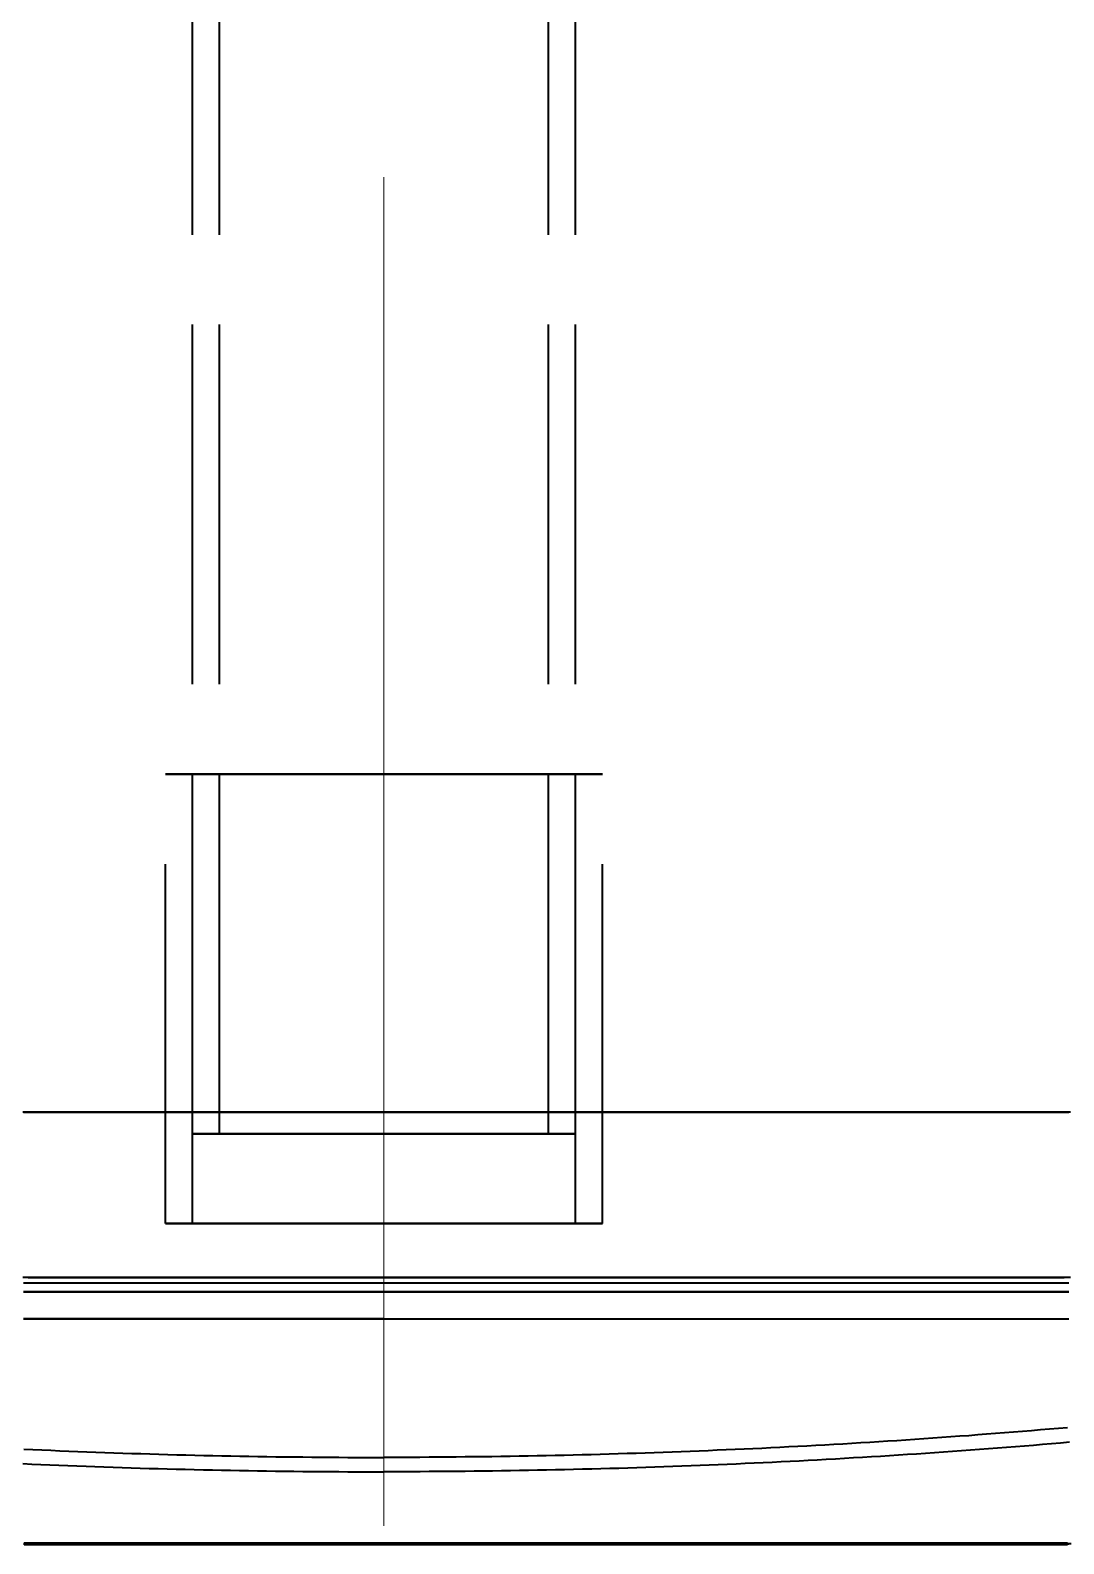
# Model space of a CAD drawing. Header units: millimetres. Extents: x 0 to 2208, y 0 to 420.
# Drawn here: x 184.89 to 196.38, y 123.34 to 140.17 of the extents above; entities that cross this region are included whole.
import ezdxf

# ---------------------------------------------------------------- set-up
doc = ezdxf.new("R2010")
doc.units = ezdxf.units.MM
doc.linetypes.add('IRAM-E-TRAZOS', pattern=[5, 4, -1])
doc.linetypes.add('IRAM-F-TRAZO-PUNTO', pattern=[20, 15, -2, 1, -2])
for name, color, linetype, lineweight in [('01-VISIBLE', 7, 'CONTINUOUS', 70), ('02-OCULTA', 4, 'IRAM-E-TRAZOS', 35), ('03-EJE', 1, 'IRAM-F-TRAZO-PUNTO', 18)]:
    doc.layers.add(name, color=color, linetype=linetype, lineweight=lineweight)

msp = doc.modelspace()

# ---------------------------------------------------------------- linework, layer by layer
at = {"layer": '01-VISIBLE'}
msp.add_lwpolyline([(184.827, 123.335), (184.927, 123.335), (185.027, 123.335), (185.127, 123.335), (185.227, 123.335), (185.327, 123.335), (185.427, 123.335), (185.527, 123.335), (185.627, 123.335), (185.727, 123.335), (185.827, 123.335), (185.927, 123.335), (186.027, 123.335), (186.127, 123.335), (186.227, 123.335), (186.327, 123.335), (186.427, 123.335), (186.527, 123.335), (186.627, 123.335), (186.727, 123.335), (186.827, 123.335), (186.927, 123.335), (187.027, 123.335), (187.127, 123.335), (187.227, 123.335), (187.327, 123.335), (187.427, 123.335), (187.527, 123.335), (187.627, 123.335), (187.727, 123.335), (187.827, 123.335), (187.927, 123.335), (188.027, 123.335), (188.127, 123.335), (188.227, 123.335), (188.327, 123.335), (188.427, 123.335), (188.527, 123.335), (188.627, 123.335), (188.727, 123.335), (188.827, 123.335), (188.927, 123.335), (189.027, 123.335), (189.127, 123.335), (189.227, 123.335), (189.327, 123.335), (189.427, 123.335), (189.527, 123.335), (189.627, 123.335), (189.727, 123.335), (189.827, 123.335), (189.927, 123.335), (190.027, 123.335), (190.127, 123.335), (190.227, 123.335), (190.327, 123.335), (190.427, 123.335), (190.527, 123.335), (190.627, 123.335), (190.727, 123.335), (190.827, 123.335), (190.927, 123.335), (191.027, 123.335), (191.127, 123.335), (191.227, 123.335), (191.327, 123.335), (191.427, 123.335), (191.527, 123.335), (191.627, 123.335), (191.727, 123.335), (191.827, 123.335), (191.927, 123.335), (192.027, 123.335), (192.127, 123.335), (192.227, 123.335), (192.327, 123.335), (192.427, 123.335), (192.527, 123.335), (192.627, 123.335), (192.727, 123.335), (192.827, 123.335), (192.927, 123.335), (193.027, 123.335), (193.127, 123.335), (193.227, 123.335), (193.327, 123.335), (193.427, 123.335), (193.527, 123.335), (193.627, 123.335), (193.727, 123.335), (193.827, 123.335), (193.927, 123.335), (194.027, 123.335), (194.127, 123.335), (194.227, 123.335), (194.327, 123.335), (194.427, 123.335), (194.527, 123.335), (194.627, 123.335), (194.727, 123.335), (194.827, 123.335), (194.927, 123.335), (195.027, 123.335), (195.127, 123.335), (195.227, 123.335), (195.327, 123.335), (195.427, 123.335), (195.527, 123.335), (195.627, 123.335), (195.727, 123.335), (195.827, 123.335), (195.927, 123.335), (196.027, 123.335), (196.127, 123.335), (196.227, 123.335), (196.327, 123.335), (196.427, 123.335)], dxfattribs=at)
at = {"layer": '02-OCULTA'}
for p, q in [((186.697, 127.895), (186.697, 230.99)), ((186.997, 127.895), (186.997, 230.99)), ((190.657, 127.895), (190.657, 230.99)), ((190.957, 127.895), (190.957, 230.99)), ((186.397, 126.895), (186.397, 131.895)), ((186.697, 126.895), (186.697, 131.895)), ((190.957, 126.895), (190.957, 131.895)), ((191.257, 126.895), (191.257, 131.895))]:
    msp.add_line(p, q, dxfattribs=at)
for points in [[(188.827, 131.895), (188.726, 131.895), (188.625, 131.895), (188.523, 131.895), (188.422, 131.895), (188.321, 131.895), (188.22, 131.895), (188.118, 131.895), (188.017, 131.895), (187.916, 131.895), (187.815, 131.895), (187.713, 131.895), (187.612, 131.895), (187.511, 131.895), (187.41, 131.895), (187.308, 131.895), (187.207, 131.895), (187.106, 131.895), (187.005, 131.895), (186.903, 131.895), (186.802, 131.895), (186.701, 131.895), (186.6, 131.895), (186.498, 131.895), (186.397, 131.895)], [(186.397, 131.895), (186.498, 131.895), (186.6, 131.895), (186.701, 131.895), (186.802, 131.895), (186.903, 131.895), (187.005, 131.895), (187.106, 131.895), (187.207, 131.895), (187.308, 131.895), (187.41, 131.895), (187.511, 131.895), (187.612, 131.895), (187.713, 131.895), (187.815, 131.895), (187.916, 131.895), (188.017, 131.895), (188.118, 131.895), (188.22, 131.895), (188.321, 131.895), (188.422, 131.895), (188.523, 131.895), (188.625, 131.895), (188.726, 131.895), (188.827, 131.895), (188.928, 131.895), (189.029, 131.895), (189.131, 131.895), (189.232, 131.895), (189.333, 131.895), (189.434, 131.895), (189.536, 131.895), (189.637, 131.895), (189.738, 131.895), (189.839, 131.895), (189.941, 131.895), (190.042, 131.895), (190.143, 131.895), (190.244, 131.895), (190.346, 131.895), (190.447, 131.895), (190.548, 131.895), (190.649, 131.895), (190.751, 131.895), (190.852, 131.895), (190.953, 131.895), (191.054, 131.895), (191.156, 131.895), (191.257, 131.895)], [(188.827, 131.895), (188.726, 131.895), (188.624, 131.895), (188.523, 131.895), (188.421, 131.895), (188.32, 131.895), (188.218, 131.895), (188.117, 131.895), (188.016, 131.895), (187.914, 131.895), (187.813, 131.895), (187.711, 131.895), (187.61, 131.895), (187.508, 131.895), (187.407, 131.895), (187.306, 131.895), (187.204, 131.895), (187.103, 131.895), (187.001, 131.895), (186.9, 131.895), (186.798, 131.895), (186.697, 131.895)], [(186.697, 131.895), (186.798, 131.895), (186.9, 131.895), (187.001, 131.895), (187.103, 131.895), (187.204, 131.895), (187.306, 131.895), (187.407, 131.895), (187.508, 131.895), (187.61, 131.895), (187.711, 131.895), (187.813, 131.895), (187.914, 131.895), (188.016, 131.895), (188.117, 131.895), (188.218, 131.895), (188.32, 131.895), (188.421, 131.895), (188.523, 131.895), (188.624, 131.895), (188.726, 131.895), (188.827, 131.895), (188.928, 131.895), (189.03, 131.895), (189.131, 131.895), (189.233, 131.895), (189.334, 131.895), (189.436, 131.895), (189.537, 131.895), (189.638, 131.895), (189.74, 131.895), (189.841, 131.895), (189.943, 131.895), (190.044, 131.895), (190.146, 131.895), (190.247, 131.895), (190.348, 131.895), (190.45, 131.895), (190.551, 131.895), (190.653, 131.895), (190.754, 131.895), (190.856, 131.895), (190.957, 131.895)], [(191.257, 131.895), (191.156, 131.895), (191.054, 131.895), (190.953, 131.895), (190.852, 131.895), (190.751, 131.895), (190.649, 131.895), (190.548, 131.895), (190.447, 131.895), (190.346, 131.895), (190.244, 131.895), (190.143, 131.895), (190.042, 131.895), (189.941, 131.895), (189.839, 131.895), (189.738, 131.895), (189.637, 131.895), (189.536, 131.895), (189.434, 131.895), (189.333, 131.895), (189.232, 131.895), (189.131, 131.895), (189.029, 131.895), (188.928, 131.895), (188.827, 131.895)], [(190.957, 131.895), (190.856, 131.895), (190.754, 131.895), (190.653, 131.895), (190.551, 131.895), (190.45, 131.895), (190.348, 131.895), (190.247, 131.895), (190.146, 131.895), (190.044, 131.895), (189.943, 131.895), (189.841, 131.895), (189.74, 131.895), (189.638, 131.895), (189.537, 131.895), (189.436, 131.895), (189.334, 131.895), (189.233, 131.895), (189.131, 131.895), (189.03, 131.895), (188.928, 131.895), (188.827, 131.895)], [(188.827, 128.135), (188.727, 128.135), (188.626, 128.135), (188.526, 128.135), (188.425, 128.135), (188.325, 128.135), (188.224, 128.135), (188.124, 128.135), (188.024, 128.135), (187.923, 128.135), (187.823, 128.135), (187.722, 128.135), (187.622, 128.135), (187.521, 128.135), (187.421, 128.135), (187.321, 128.135), (187.22, 128.135), (187.12, 128.135), (187.019, 128.135), (186.919, 128.135), (186.818, 128.135), (186.718, 128.135), (186.618, 128.135), (186.517, 128.135), (186.417, 128.135), (186.316, 128.135), (186.216, 128.135), (186.115, 128.135), (186.015, 128.135), (185.915, 128.135), (185.814, 128.135), (185.714, 128.135), (185.613, 128.135), (185.513, 128.135), (185.412, 128.135), (185.312, 128.135), (185.212, 128.135), (185.111, 128.135), (185.011, 128.135), (184.91, 128.135), (184.81, 128.135)], [(188.827, 128.135), (188.727, 128.135), (188.627, 128.135), (188.526, 128.135), (188.426, 128.135), (188.326, 128.135), (188.226, 128.135), (188.126, 128.135), (188.025, 128.135), (187.925, 128.135), (187.825, 128.135), (187.725, 128.135), (187.624, 128.135), (187.524, 128.135), (187.424, 128.135), (187.324, 128.135), (187.224, 128.135), (187.123, 128.135), (187.023, 128.135), (186.923, 128.135), (186.823, 128.135), (186.723, 128.135), (186.622, 128.135), (186.522, 128.135), (186.422, 128.135), (186.322, 128.135), (186.221, 128.135), (186.121, 128.135), (186.021, 128.135), (185.921, 128.135), (185.821, 128.135), (185.72, 128.135), (185.62, 128.135), (185.52, 128.135), (185.42, 128.135), (185.32, 128.135), (185.219, 128.135), (185.119, 128.135), (185.019, 128.135), (184.919, 128.135), (184.818, 128.135)], [(184.818, 128.135), (184.919, 128.135), (185.019, 128.135), (185.119, 128.135), (185.219, 128.135), (185.32, 128.135), (185.42, 128.135), (185.52, 128.135), (185.62, 128.135), (185.72, 128.135), (185.821, 128.135), (185.921, 128.135), (186.021, 128.135), (186.121, 128.135), (186.221, 128.135), (186.322, 128.135), (186.422, 128.135), (186.522, 128.135), (186.622, 128.135), (186.723, 128.135), (186.823, 128.135), (186.923, 128.135), (187.023, 128.135), (187.123, 128.135), (187.224, 128.135), (187.324, 128.135), (187.424, 128.135), (187.524, 128.135), (187.624, 128.135), (187.725, 128.135), (187.825, 128.135), (187.925, 128.135), (188.025, 128.135), (188.126, 128.135), (188.226, 128.135), (188.326, 128.135), (188.426, 128.135), (188.526, 128.135), (188.627, 128.135), (188.727, 128.135), (188.827, 128.135), (188.927, 128.135), (189.027, 128.135), (189.128, 128.135), (189.228, 128.135), (189.328, 128.135), (189.428, 128.135), (189.528, 128.135), (189.629, 128.135), (189.729, 128.135), (189.829, 128.135), (189.929, 128.135), (190.03, 128.135), (190.13, 128.135), (190.23, 128.135), (190.33, 128.135), (190.43, 128.135), (190.531, 128.135), (190.631, 128.135), (190.731, 128.135), (190.831, 128.135), (190.931, 128.135), (191.032, 128.135), (191.132, 128.135), (191.232, 128.135), (191.332, 128.135), (191.433, 128.135), (191.533, 128.135), (191.633, 128.135), (191.733, 128.135), (191.833, 128.135), (191.934, 128.135), (192.034, 128.135), (192.134, 128.135), (192.234, 128.135), (192.334, 128.135), (192.435, 128.135), (192.535, 128.135), (192.635, 128.135), (192.735, 128.135), (192.836, 128.135), (192.936, 128.135), (193.036, 128.135), (193.136, 128.135), (193.236, 128.135), (193.337, 128.135), (193.437, 128.135), (193.537, 128.135), (193.637, 128.135), (193.737, 128.135), (193.838, 128.135), (193.938, 128.135), (194.038, 128.135), (194.138, 128.135), (194.238, 128.135), (194.339, 128.135), (194.439, 128.135), (194.539, 128.135), (194.639, 128.135), (194.74, 128.135), (194.84, 128.135), (194.94, 128.135), (195.04, 128.135), (195.14, 128.135), (195.241, 128.135), (195.341, 128.135), (195.441, 128.135), (195.541, 128.135), (195.641, 128.135), (195.742, 128.135), (195.842, 128.135), (195.942, 128.135), (196.042, 128.135), (196.143, 128.135), (196.243, 128.135), (196.343, 128.135), (196.443, 128.135)], [(184.871, 128.135), (184.971, 128.135), (185.071, 128.135), (185.171, 128.135), (185.271, 128.135), (185.371, 128.135), (185.472, 128.135), (185.572, 128.135), (185.672, 128.135), (185.772, 128.135), (185.872, 128.135), (185.972, 128.135), (186.073, 128.135), (186.173, 128.135), (186.273, 128.135), (186.373, 128.135), (186.473, 128.135), (186.573, 128.135), (186.674, 128.135), (186.774, 128.135), (186.874, 128.135), (186.974, 128.135), (187.074, 128.135), (187.174, 128.135), (187.275, 128.135), (187.375, 128.135), (187.475, 128.135), (187.575, 128.135), (187.675, 128.135), (187.775, 128.135), (187.875, 128.135), (187.976, 128.135), (188.076, 128.135), (188.176, 128.135), (188.276, 128.135), (188.376, 128.135), (188.476, 128.135), (188.577, 128.135), (188.677, 128.135), (188.777, 128.135), (188.877, 128.135), (188.977, 128.135), (189.077, 128.135), (189.178, 128.135), (189.278, 128.135), (189.378, 128.135), (189.478, 128.135), (189.578, 128.135), (189.678, 128.135), (189.779, 128.135), (189.879, 128.135), (189.979, 128.135), (190.079, 128.135), (190.179, 128.135), (190.279, 128.135), (190.379, 128.135), (190.48, 128.135), (190.58, 128.135), (190.68, 128.135), (190.78, 128.135), (190.88, 128.135), (190.98, 128.135), (191.081, 128.135), (191.181, 128.135), (191.281, 128.135), (191.381, 128.135), (191.481, 128.135), (191.581, 128.135), (191.682, 128.135), (191.782, 128.135), (191.882, 128.135), (191.982, 128.135), (192.082, 128.135), (192.182, 128.135), (192.283, 128.135), (192.383, 128.135), (192.483, 128.135), (192.583, 128.135), (192.683, 128.135), (192.783, 128.135), (192.884, 128.135), (192.984, 128.135), (193.084, 128.135), (193.184, 128.135), (193.284, 128.135), (193.384, 128.135), (193.484, 128.135), (193.585, 128.135), (193.685, 128.135), (193.785, 128.135), (193.885, 128.135), (193.985, 128.135), (194.085, 128.135), (194.186, 128.135), (194.286, 128.135), (194.386, 128.135), (194.486, 128.135), (194.586, 128.135), (194.686, 128.135), (194.787, 128.135), (194.887, 128.135), (194.987, 128.135), (195.087, 128.135), (195.187, 128.135), (195.287, 128.135), (195.388, 128.135), (195.488, 128.135), (195.588, 128.135), (195.688, 128.135), (195.788, 128.135), (195.888, 128.135), (195.989, 128.135), (196.089, 128.135), (196.189, 128.135), (196.289, 128.135), (196.389, 128.135)], [(196.443, 128.135), (196.343, 128.135), (196.243, 128.135), (196.143, 128.135), (196.042, 128.135), (195.942, 128.135), (195.842, 128.135), (195.742, 128.135), (195.641, 128.135), (195.541, 128.135), (195.441, 128.135), (195.341, 128.135), (195.241, 128.135), (195.14, 128.135), (195.04, 128.135), (194.94, 128.135), (194.84, 128.135), (194.74, 128.135), (194.639, 128.135), (194.539, 128.135), (194.439, 128.135), (194.339, 128.135), (194.238, 128.135), (194.138, 128.135), (194.038, 128.135), (193.938, 128.135), (193.838, 128.135), (193.737, 128.135), (193.637, 128.135), (193.537, 128.135), (193.437, 128.135), (193.337, 128.135), (193.236, 128.135), (193.136, 128.135), (193.036, 128.135), (192.936, 128.135), (192.836, 128.135), (192.735, 128.135), (192.635, 128.135), (192.535, 128.135), (192.435, 128.135), (192.334, 128.135), (192.234, 128.135), (192.134, 128.135), (192.034, 128.135), (191.934, 128.135), (191.833, 128.135), (191.733, 128.135), (191.633, 128.135), (191.533, 128.135), (191.433, 128.135), (191.332, 128.135), (191.232, 128.135), (191.132, 128.135), (191.032, 128.135), (190.931, 128.135), (190.831, 128.135), (190.731, 128.135), (190.631, 128.135), (190.531, 128.135), (190.43, 128.135), (190.33, 128.135), (190.23, 128.135), (190.13, 128.135), (190.03, 128.135), (189.929, 128.135), (189.829, 128.135), (189.729, 128.135), (189.629, 128.135), (189.528, 128.135), (189.428, 128.135), (189.328, 128.135), (189.228, 128.135), (189.128, 128.135), (189.027, 128.135), (188.927, 128.135), (188.827, 128.135)], [(196.46, 128.135), (196.359, 128.135), (196.259, 128.135), (196.158, 128.135), (196.058, 128.135), (195.958, 128.135), (195.857, 128.135), (195.757, 128.135), (195.656, 128.135), (195.556, 128.135), (195.455, 128.135), (195.355, 128.135), (195.255, 128.135), (195.154, 128.135), (195.054, 128.135), (194.953, 128.135), (194.853, 128.135), (194.752, 128.135), (194.652, 128.135), (194.552, 128.135), (194.451, 128.135), (194.351, 128.135), (194.25, 128.135), (194.15, 128.135), (194.049, 128.135), (193.949, 128.135), (193.849, 128.135), (193.748, 128.135), (193.648, 128.135), (193.547, 128.135), (193.447, 128.135), (193.346, 128.135), (193.246, 128.135), (193.145, 128.135), (193.045, 128.135), (192.945, 128.135), (192.844, 128.135), (192.744, 128.135), (192.643, 128.135), (192.543, 128.135), (192.442, 128.135), (192.342, 128.135), (192.242, 128.135), (192.141, 128.135), (192.041, 128.135), (191.94, 128.135), (191.84, 128.135), (191.739, 128.135), (191.639, 128.135), (191.539, 128.135), (191.438, 128.135), (191.338, 128.135), (191.237, 128.135), (191.137, 128.135), (191.036, 128.135), (190.936, 128.135), (190.836, 128.135), (190.735, 128.135), (190.635, 128.135), (190.534, 128.135), (190.434, 128.135), (190.333, 128.135), (190.233, 128.135), (190.133, 128.135), (190.032, 128.135), (189.932, 128.135), (189.831, 128.135), (189.731, 128.135), (189.63, 128.135), (189.53, 128.135), (189.43, 128.135), (189.329, 128.135), (189.229, 128.135), (189.128, 128.135), (189.028, 128.135), (188.927, 128.135), (188.827, 128.135)], [(188.827, 127.895), (188.726, 127.895), (188.624, 127.895), (188.523, 127.895), (188.421, 127.895), (188.32, 127.895), (188.218, 127.895), (188.117, 127.895), (188.016, 127.895), (187.914, 127.895), (187.813, 127.895), (187.711, 127.895), (187.61, 127.895), (187.508, 127.895), (187.407, 127.895), (187.306, 127.895), (187.204, 127.895), (187.103, 127.895), (187.001, 127.895), (186.9, 127.895), (186.798, 127.895), (186.697, 127.895)], [(186.697, 127.895), (186.798, 127.895), (186.9, 127.895), (187.001, 127.895), (187.103, 127.895), (187.204, 127.895), (187.306, 127.895), (187.407, 127.895), (187.508, 127.895), (187.61, 127.895), (187.711, 127.895), (187.813, 127.895), (187.914, 127.895), (188.016, 127.895), (188.117, 127.895), (188.218, 127.895), (188.32, 127.895), (188.421, 127.895), (188.523, 127.895), (188.624, 127.895), (188.726, 127.895), (188.827, 127.895), (188.928, 127.895), (189.03, 127.895), (189.131, 127.895), (189.233, 127.895), (189.334, 127.895), (189.436, 127.895), (189.537, 127.895), (189.638, 127.895), (189.74, 127.895), (189.841, 127.895), (189.943, 127.895), (190.044, 127.895), (190.146, 127.895), (190.247, 127.895), (190.348, 127.895), (190.45, 127.895), (190.551, 127.895), (190.653, 127.895), (190.754, 127.895), (190.856, 127.895), (190.957, 127.895)], [(188.827, 127.895), (188.725, 127.895), (188.624, 127.895), (188.522, 127.895), (188.42, 127.895), (188.319, 127.895), (188.217, 127.895), (188.115, 127.895), (188.014, 127.895), (187.912, 127.895), (187.81, 127.895), (187.709, 127.895), (187.607, 127.895), (187.505, 127.895), (187.404, 127.895), (187.302, 127.895), (187.2, 127.895), (187.099, 127.895), (186.997, 127.895)], [(186.997, 127.895), (187.099, 127.895), (187.2, 127.895), (187.302, 127.895), (187.404, 127.895), (187.505, 127.895), (187.607, 127.895), (187.709, 127.895), (187.81, 127.895), (187.912, 127.895), (188.014, 127.895), (188.115, 127.895), (188.217, 127.895), (188.319, 127.895), (188.42, 127.895), (188.522, 127.895), (188.624, 127.895), (188.725, 127.895), (188.827, 127.895), (188.929, 127.895), (189.03, 127.895), (189.132, 127.895), (189.234, 127.895), (189.335, 127.895), (189.437, 127.895), (189.539, 127.895), (189.64, 127.895), (189.742, 127.895), (189.844, 127.895), (189.945, 127.895), (190.047, 127.895), (190.149, 127.895), (190.25, 127.895), (190.352, 127.895), (190.454, 127.895), (190.555, 127.895), (190.657, 127.895)], [(190.957, 127.895), (190.856, 127.895), (190.754, 127.895), (190.653, 127.895), (190.551, 127.895), (190.45, 127.895), (190.348, 127.895), (190.247, 127.895), (190.146, 127.895), (190.044, 127.895), (189.943, 127.895), (189.841, 127.895), (189.74, 127.895), (189.638, 127.895), (189.537, 127.895), (189.436, 127.895), (189.334, 127.895), (189.233, 127.895), (189.131, 127.895), (189.03, 127.895), (188.928, 127.895), (188.827, 127.895)], [(190.657, 127.895), (190.555, 127.895), (190.454, 127.895), (190.352, 127.895), (190.25, 127.895), (190.149, 127.895), (190.047, 127.895), (189.945, 127.895), (189.844, 127.895), (189.742, 127.895), (189.64, 127.895), (189.539, 127.895), (189.437, 127.895), (189.335, 127.895), (189.234, 127.895), (189.132, 127.895), (189.03, 127.895), (188.929, 127.895), (188.827, 127.895)], [(188.827, 126.895), (188.726, 126.895), (188.625, 126.895), (188.523, 126.895), (188.422, 126.895), (188.321, 126.895), (188.22, 126.895), (188.118, 126.895), (188.017, 126.895), (187.916, 126.895), (187.815, 126.895), (187.713, 126.895), (187.612, 126.895), (187.511, 126.895), (187.41, 126.895), (187.308, 126.895), (187.207, 126.895), (187.106, 126.895), (187.005, 126.895), (186.903, 126.895), (186.802, 126.895), (186.701, 126.895), (186.6, 126.895), (186.498, 126.895), (186.397, 126.895)], [(186.397, 126.895), (186.498, 126.895), (186.6, 126.895), (186.701, 126.895), (186.802, 126.895), (186.903, 126.895), (187.005, 126.895), (187.106, 126.895), (187.207, 126.895), (187.308, 126.895), (187.41, 126.895), (187.511, 126.895), (187.612, 126.895), (187.713, 126.895), (187.815, 126.895), (187.916, 126.895), (188.017, 126.895), (188.118, 126.895), (188.22, 126.895), (188.321, 126.895), (188.422, 126.895), (188.523, 126.895), (188.625, 126.895), (188.726, 126.895), (188.827, 126.895), (188.928, 126.895), (189.029, 126.895), (189.131, 126.895), (189.232, 126.895), (189.333, 126.895), (189.434, 126.895), (189.536, 126.895), (189.637, 126.895), (189.738, 126.895), (189.839, 126.895), (189.941, 126.895), (190.042, 126.895), (190.143, 126.895), (190.244, 126.895), (190.346, 126.895), (190.447, 126.895), (190.548, 126.895), (190.649, 126.895), (190.751, 126.895), (190.852, 126.895), (190.953, 126.895), (191.054, 126.895), (191.156, 126.895), (191.257, 126.895)], [(188.827, 126.895), (188.726, 126.895), (188.624, 126.895), (188.523, 126.895), (188.421, 126.895), (188.32, 126.895), (188.218, 126.895), (188.117, 126.895), (188.016, 126.895), (187.914, 126.895), (187.813, 126.895), (187.711, 126.895), (187.61, 126.895), (187.508, 126.895), (187.407, 126.895), (187.306, 126.895), (187.204, 126.895), (187.103, 126.895), (187.001, 126.895), (186.9, 126.895), (186.798, 126.895), (186.697, 126.895)], [(186.697, 126.895), (186.798, 126.895), (186.9, 126.895), (187.001, 126.895), (187.103, 126.895), (187.204, 126.895), (187.306, 126.895), (187.407, 126.895), (187.508, 126.895), (187.61, 126.895), (187.711, 126.895), (187.813, 126.895), (187.914, 126.895), (188.016, 126.895), (188.117, 126.895), (188.218, 126.895), (188.32, 126.895), (188.421, 126.895), (188.523, 126.895), (188.624, 126.895), (188.726, 126.895), (188.827, 126.895), (188.928, 126.895), (189.03, 126.895), (189.131, 126.895), (189.233, 126.895), (189.334, 126.895), (189.436, 126.895), (189.537, 126.895), (189.638, 126.895), (189.74, 126.895), (189.841, 126.895), (189.943, 126.895), (190.044, 126.895), (190.146, 126.895), (190.247, 126.895), (190.348, 126.895), (190.45, 126.895), (190.551, 126.895), (190.653, 126.895), (190.754, 126.895), (190.856, 126.895), (190.957, 126.895)], [(191.257, 126.895), (191.156, 126.895), (191.054, 126.895), (190.953, 126.895), (190.852, 126.895), (190.751, 126.895), (190.649, 126.895), (190.548, 126.895), (190.447, 126.895), (190.346, 126.895), (190.244, 126.895), (190.143, 126.895), (190.042, 126.895), (189.941, 126.895), (189.839, 126.895), (189.738, 126.895), (189.637, 126.895), (189.536, 126.895), (189.434, 126.895), (189.333, 126.895), (189.232, 126.895), (189.131, 126.895), (189.029, 126.895), (188.928, 126.895), (188.827, 126.895)], [(190.957, 126.895), (190.856, 126.895), (190.754, 126.895), (190.653, 126.895), (190.551, 126.895), (190.45, 126.895), (190.348, 126.895), (190.247, 126.895), (190.146, 126.895), (190.044, 126.895), (189.943, 126.895), (189.841, 126.895), (189.74, 126.895), (189.638, 126.895), (189.537, 126.895), (189.436, 126.895), (189.334, 126.895), (189.233, 126.895), (189.131, 126.895), (189.03, 126.895), (188.928, 126.895), (188.827, 126.895)], [(188.827, 126.295), (188.727, 126.295), (188.626, 126.295), (188.526, 126.295), (188.425, 126.295), (188.325, 126.295), (188.224, 126.295), (188.124, 126.295), (188.024, 126.295), (187.923, 126.295), (187.823, 126.295), (187.722, 126.295), (187.622, 126.295), (187.521, 126.295), (187.421, 126.295), (187.321, 126.295), (187.22, 126.295), (187.12, 126.295), (187.019, 126.295), (186.919, 126.295), (186.818, 126.295), (186.718, 126.295), (186.618, 126.295), (186.517, 126.295), (186.417, 126.295), (186.316, 126.295), (186.216, 126.295), (186.115, 126.295), (186.015, 126.295), (185.915, 126.295), (185.814, 126.295), (185.714, 126.295), (185.613, 126.295), (185.513, 126.295), (185.412, 126.295), (185.312, 126.295), (185.212, 126.295), (185.111, 126.295), (185.011, 126.295), (184.91, 126.295), (184.81, 126.295)], [(184.871, 126.295), (184.971, 126.295), (185.071, 126.295), (185.171, 126.295), (185.271, 126.295), (185.371, 126.295), (185.472, 126.295), (185.572, 126.295), (185.672, 126.295), (185.772, 126.295), (185.872, 126.295), (185.972, 126.295), (186.073, 126.295), (186.173, 126.295), (186.273, 126.295), (186.373, 126.295), (186.473, 126.295), (186.573, 126.295), (186.674, 126.295), (186.774, 126.295), (186.874, 126.295), (186.974, 126.295), (187.074, 126.295), (187.174, 126.295), (187.275, 126.295), (187.375, 126.295), (187.475, 126.295), (187.575, 126.295), (187.675, 126.295), (187.775, 126.295), (187.875, 126.295), (187.976, 126.295), (188.076, 126.295), (188.176, 126.295), (188.276, 126.295), (188.376, 126.295), (188.476, 126.295), (188.577, 126.295), (188.677, 126.295), (188.777, 126.295), (188.877, 126.295), (188.977, 126.295), (189.077, 126.295), (189.178, 126.295), (189.278, 126.295), (189.378, 126.295), (189.478, 126.295), (189.578, 126.295), (189.678, 126.295), (189.779, 126.295), (189.879, 126.295), (189.979, 126.295), (190.079, 126.295), (190.179, 126.295), (190.279, 126.295), (190.379, 126.295), (190.48, 126.295), (190.58, 126.295), (190.68, 126.295), (190.78, 126.295), (190.88, 126.295), (190.98, 126.295), (191.081, 126.295), (191.181, 126.295), (191.281, 126.295), (191.381, 126.295), (191.481, 126.295), (191.581, 126.295), (191.682, 126.295), (191.782, 126.295), (191.882, 126.295), (191.982, 126.295), (192.082, 126.295), (192.182, 126.295), (192.283, 126.295), (192.383, 126.295), (192.483, 126.295), (192.583, 126.295), (192.683, 126.295), (192.783, 126.295), (192.884, 126.295), (192.984, 126.295), (193.084, 126.295), (193.184, 126.295), (193.284, 126.295), (193.384, 126.295), (193.484, 126.295), (193.585, 126.295), (193.685, 126.295), (193.785, 126.295), (193.885, 126.295), (193.985, 126.295), (194.085, 126.295), (194.186, 126.295), (194.286, 126.295), (194.386, 126.295), (194.486, 126.295), (194.586, 126.295), (194.686, 126.295), (194.787, 126.295), (194.887, 126.295), (194.987, 126.295), (195.087, 126.295), (195.187, 126.295), (195.287, 126.295), (195.388, 126.295), (195.488, 126.295), (195.588, 126.295), (195.688, 126.295), (195.788, 126.295), (195.888, 126.295), (195.989, 126.295), (196.089, 126.295), (196.189, 126.295), (196.289, 126.295), (196.389, 126.295)], [(196.46, 126.295), (196.359, 126.295), (196.259, 126.295), (196.158, 126.295), (196.058, 126.295), (195.958, 126.295), (195.857, 126.295), (195.757, 126.295), (195.656, 126.295), (195.556, 126.295), (195.455, 126.295), (195.355, 126.295), (195.255, 126.295), (195.154, 126.295), (195.054, 126.295), (194.953, 126.295), (194.853, 126.295), (194.752, 126.295), (194.652, 126.295), (194.552, 126.295), (194.451, 126.295), (194.351, 126.295), (194.25, 126.295), (194.15, 126.295), (194.049, 126.295), (193.949, 126.295), (193.849, 126.295), (193.748, 126.295), (193.648, 126.295), (193.547, 126.295), (193.447, 126.295), (193.346, 126.295), (193.246, 126.295), (193.145, 126.295), (193.045, 126.295), (192.945, 126.295), (192.844, 126.295), (192.744, 126.295), (192.643, 126.295), (192.543, 126.295), (192.442, 126.295), (192.342, 126.295), (192.242, 126.295), (192.141, 126.295), (192.041, 126.295), (191.94, 126.295), (191.84, 126.295), (191.739, 126.295), (191.639, 126.295), (191.539, 126.295), (191.438, 126.295), (191.338, 126.295), (191.237, 126.295), (191.137, 126.295), (191.036, 126.295), (190.936, 126.295), (190.836, 126.295), (190.735, 126.295), (190.635, 126.295), (190.534, 126.295), (190.434, 126.295), (190.333, 126.295), (190.233, 126.295), (190.133, 126.295), (190.032, 126.295), (189.932, 126.295), (189.831, 126.295), (189.731, 126.295), (189.63, 126.295), (189.53, 126.295), (189.43, 126.295), (189.329, 126.295), (189.229, 126.295), (189.128, 126.295), (189.028, 126.295), (188.927, 126.295), (188.827, 126.295)], [(188.827, 126.235), (188.727, 126.235), (188.627, 126.235), (188.526, 126.235), (188.426, 126.235), (188.326, 126.235), (188.226, 126.235), (188.126, 126.235), (188.025, 126.235), (187.925, 126.235), (187.825, 126.235), (187.725, 126.235), (187.624, 126.235), (187.524, 126.235), (187.424, 126.235), (187.324, 126.235), (187.224, 126.235), (187.123, 126.235), (187.023, 126.235), (186.923, 126.235), (186.823, 126.235), (186.723, 126.235), (186.622, 126.235), (186.522, 126.235), (186.422, 126.235), (186.322, 126.235), (186.221, 126.235), (186.121, 126.235), (186.021, 126.235), (185.921, 126.235), (185.821, 126.235), (185.72, 126.235), (185.62, 126.235), (185.52, 126.235), (185.42, 126.235), (185.32, 126.235), (185.219, 126.235), (185.119, 126.235), (185.019, 126.235), (184.919, 126.235), (184.818, 126.235)], [(196.443, 126.235), (196.343, 126.235), (196.243, 126.235), (196.143, 126.235), (196.042, 126.235), (195.942, 126.235), (195.842, 126.235), (195.742, 126.235), (195.641, 126.235), (195.541, 126.235), (195.441, 126.235), (195.341, 126.235), (195.241, 126.235), (195.14, 126.235), (195.04, 126.235), (194.94, 126.235), (194.84, 126.235), (194.74, 126.235), (194.639, 126.235), (194.539, 126.235), (194.439, 126.235), (194.339, 126.235), (194.238, 126.235), (194.138, 126.235), (194.038, 126.235), (193.938, 126.235), (193.838, 126.235), (193.737, 126.235), (193.637, 126.235), (193.537, 126.235), (193.437, 126.235), (193.337, 126.235), (193.236, 126.235), (193.136, 126.235), (193.036, 126.235), (192.936, 126.235), (192.836, 126.235), (192.735, 126.235), (192.635, 126.235), (192.535, 126.235), (192.435, 126.235), (192.334, 126.235), (192.234, 126.235), (192.134, 126.235), (192.034, 126.235), (191.934, 126.235), (191.833, 126.235), (191.733, 126.235), (191.633, 126.235), (191.533, 126.235), (191.433, 126.235), (191.332, 126.235), (191.232, 126.235), (191.132, 126.235), (191.032, 126.235), (190.931, 126.235), (190.831, 126.235), (190.731, 126.235), (190.631, 126.235), (190.531, 126.235), (190.43, 126.235), (190.33, 126.235), (190.23, 126.235), (190.13, 126.235), (190.03, 126.235), (189.929, 126.235), (189.829, 126.235), (189.729, 126.235), (189.629, 126.235), (189.528, 126.235), (189.428, 126.235), (189.328, 126.235), (189.228, 126.235), (189.128, 126.235), (189.027, 126.235), (188.927, 126.235), (188.827, 126.235), (188.727, 126.235), (188.627, 126.235), (188.526, 126.235), (188.426, 126.235), (188.326, 126.235), (188.226, 126.235), (188.126, 126.235), (188.025, 126.235), (187.925, 126.235), (187.825, 126.235), (187.725, 126.235), (187.624, 126.235), (187.524, 126.235), (187.424, 126.235), (187.324, 126.235), (187.224, 126.235), (187.123, 126.235), (187.023, 126.235), (186.923, 126.235), (186.823, 126.235), (186.723, 126.235), (186.622, 126.235), (186.522, 126.235), (186.422, 126.235), (186.322, 126.235), (186.221, 126.235), (186.121, 126.235), (186.021, 126.235), (185.921, 126.235), (185.821, 126.235), (185.72, 126.235), (185.62, 126.235), (185.52, 126.235), (185.42, 126.235), (185.32, 126.235), (185.219, 126.235), (185.119, 126.235), (185.019, 126.235), (184.919, 126.235), (184.818, 126.235)], [(188.827, 126.135), (188.727, 126.135), (188.627, 126.135), (188.526, 126.135), (188.426, 126.135), (188.326, 126.135), (188.226, 126.135), (188.126, 126.135), (188.025, 126.135), (187.925, 126.135), (187.825, 126.135), (187.725, 126.135), (187.624, 126.135), (187.524, 126.135), (187.424, 126.135), (187.324, 126.135), (187.224, 126.135), (187.123, 126.135), (187.023, 126.135), (186.923, 126.135), (186.823, 126.135), (186.723, 126.135), (186.622, 126.135), (186.522, 126.135), (186.422, 126.135), (186.322, 126.135), (186.221, 126.135), (186.121, 126.135), (186.021, 126.135), (185.921, 126.135), (185.821, 126.135), (185.72, 126.135), (185.62, 126.135), (185.52, 126.135), (185.42, 126.135), (185.32, 126.135), (185.219, 126.135), (185.119, 126.135), (185.019, 126.135), (184.919, 126.135), (184.818, 126.135)], [(184.818, 126.135), (184.919, 126.135), (185.019, 126.135), (185.119, 126.135), (185.219, 126.135), (185.32, 126.135), (185.42, 126.135), (185.52, 126.135), (185.62, 126.135), (185.72, 126.135), (185.821, 126.135), (185.921, 126.135), (186.021, 126.135), (186.121, 126.135), (186.221, 126.135), (186.322, 126.135), (186.422, 126.135), (186.522, 126.135), (186.622, 126.135), (186.723, 126.135), (186.823, 126.135), (186.923, 126.135), (187.023, 126.135), (187.123, 126.135), (187.224, 126.135), (187.324, 126.135), (187.424, 126.135), (187.524, 126.135), (187.624, 126.135), (187.725, 126.135), (187.825, 126.135), (187.925, 126.135), (188.025, 126.135), (188.126, 126.135), (188.226, 126.135), (188.326, 126.135), (188.426, 126.135), (188.526, 126.135), (188.627, 126.135), (188.727, 126.135), (188.827, 126.135), (188.927, 126.135), (189.027, 126.135), (189.128, 126.135), (189.228, 126.135), (189.328, 126.135), (189.428, 126.135), (189.528, 126.135), (189.629, 126.135), (189.729, 126.135), (189.829, 126.135), (189.929, 126.135), (190.03, 126.135), (190.13, 126.135), (190.23, 126.135), (190.33, 126.135), (190.43, 126.135), (190.531, 126.135), (190.631, 126.135), (190.731, 126.135), (190.831, 126.135), (190.931, 126.135), (191.032, 126.135), (191.132, 126.135), (191.232, 126.135), (191.332, 126.135), (191.433, 126.135), (191.533, 126.135), (191.633, 126.135), (191.733, 126.135), (191.833, 126.135), (191.934, 126.135), (192.034, 126.135), (192.134, 126.135), (192.234, 126.135), (192.334, 126.135), (192.435, 126.135), (192.535, 126.135), (192.635, 126.135), (192.735, 126.135), (192.836, 126.135), (192.936, 126.135), (193.036, 126.135), (193.136, 126.135), (193.236, 126.135), (193.337, 126.135), (193.437, 126.135), (193.537, 126.135), (193.637, 126.135), (193.737, 126.135), (193.838, 126.135), (193.938, 126.135), (194.038, 126.135), (194.138, 126.135), (194.238, 126.135), (194.339, 126.135), (194.439, 126.135), (194.539, 126.135), (194.639, 126.135), (194.74, 126.135), (194.84, 126.135), (194.94, 126.135), (195.04, 126.135), (195.14, 126.135), (195.241, 126.135), (195.341, 126.135), (195.441, 126.135), (195.541, 126.135), (195.641, 126.135), (195.742, 126.135), (195.842, 126.135), (195.942, 126.135), (196.042, 126.135), (196.143, 126.135), (196.243, 126.135), (196.343, 126.135), (196.443, 126.135)], [(196.443, 126.235), (196.343, 126.235), (196.243, 126.235), (196.143, 126.235), (196.042, 126.235), (195.942, 126.235), (195.842, 126.235), (195.742, 126.235), (195.641, 126.235), (195.541, 126.235), (195.441, 126.235), (195.341, 126.235), (195.241, 126.235), (195.14, 126.235), (195.04, 126.235), (194.94, 126.235), (194.84, 126.235), (194.74, 126.235), (194.639, 126.235), (194.539, 126.235), (194.439, 126.235), (194.339, 126.235), (194.238, 126.235), (194.138, 126.235), (194.038, 126.235), (193.938, 126.235), (193.838, 126.235), (193.737, 126.235), (193.637, 126.235), (193.537, 126.235), (193.437, 126.235), (193.337, 126.235), (193.236, 126.235), (193.136, 126.235), (193.036, 126.235), (192.936, 126.235), (192.836, 126.235), (192.735, 126.235), (192.635, 126.235), (192.535, 126.235), (192.435, 126.235), (192.334, 126.235), (192.234, 126.235), (192.134, 126.235), (192.034, 126.235), (191.934, 126.235), (191.833, 126.235), (191.733, 126.235), (191.633, 126.235), (191.533, 126.235), (191.433, 126.235), (191.332, 126.235), (191.232, 126.235), (191.132, 126.235), (191.032, 126.235), (190.931, 126.235), (190.831, 126.235), (190.731, 126.235), (190.631, 126.235), (190.531, 126.235), (190.43, 126.235), (190.33, 126.235), (190.23, 126.235), (190.13, 126.235), (190.03, 126.235), (189.929, 126.235), (189.829, 126.235), (189.729, 126.235), (189.629, 126.235), (189.528, 126.235), (189.428, 126.235), (189.328, 126.235), (189.228, 126.235), (189.128, 126.235), (189.027, 126.235), (188.927, 126.235), (188.827, 126.235)], [(196.443, 126.135), (196.343, 126.135), (196.243, 126.135), (196.143, 126.135), (196.042, 126.135), (195.942, 126.135), (195.842, 126.135), (195.742, 126.135), (195.641, 126.135), (195.541, 126.135), (195.441, 126.135), (195.341, 126.135), (195.241, 126.135), (195.14, 126.135), (195.04, 126.135), (194.94, 126.135), (194.84, 126.135), (194.74, 126.135), (194.639, 126.135), (194.539, 126.135), (194.439, 126.135), (194.339, 126.135), (194.238, 126.135), (194.138, 126.135), (194.038, 126.135), (193.938, 126.135), (193.838, 126.135), (193.737, 126.135), (193.637, 126.135), (193.537, 126.135), (193.437, 126.135), (193.337, 126.135), (193.236, 126.135), (193.136, 126.135), (193.036, 126.135), (192.936, 126.135), (192.836, 126.135), (192.735, 126.135), (192.635, 126.135), (192.535, 126.135), (192.435, 126.135), (192.334, 126.135), (192.234, 126.135), (192.134, 126.135), (192.034, 126.135), (191.934, 126.135), (191.833, 126.135), (191.733, 126.135), (191.633, 126.135), (191.533, 126.135), (191.433, 126.135), (191.332, 126.135), (191.232, 126.135), (191.132, 126.135), (191.032, 126.135), (190.931, 126.135), (190.831, 126.135), (190.731, 126.135), (190.631, 126.135), (190.531, 126.135), (190.43, 126.135), (190.33, 126.135), (190.23, 126.135), (190.13, 126.135), (190.03, 126.135), (189.929, 126.135), (189.829, 126.135), (189.729, 126.135), (189.629, 126.135), (189.528, 126.135), (189.428, 126.135), (189.328, 126.135), (189.228, 126.135), (189.128, 126.135), (189.027, 126.135), (188.927, 126.135), (188.827, 126.135)], [(188.827, 125.835), (188.727, 125.835), (188.627, 125.835), (188.526, 125.835), (188.426, 125.835), (188.326, 125.835), (188.226, 125.835), (188.126, 125.835), (188.025, 125.835), (187.925, 125.835), (187.825, 125.835), (187.725, 125.835), (187.624, 125.835), (187.524, 125.835), (187.424, 125.835), (187.324, 125.835), (187.224, 125.835), (187.123, 125.835), (187.023, 125.835), (186.923, 125.835), (186.823, 125.835), (186.723, 125.835), (186.622, 125.835), (186.522, 125.835), (186.422, 125.835), (186.322, 125.835), (186.221, 125.835), (186.121, 125.835), (186.021, 125.835), (185.921, 125.835), (185.821, 125.835), (185.72, 125.835), (185.62, 125.835), (185.52, 125.835), (185.42, 125.835), (185.32, 125.835), (185.219, 125.835), (185.119, 125.835), (185.019, 125.835), (184.919, 125.835), (184.818, 125.835)], [(184.818, 125.835), (184.919, 125.835), (185.019, 125.835), (185.119, 125.835), (185.219, 125.835), (185.32, 125.835), (185.42, 125.835), (185.52, 125.835), (185.62, 125.835), (185.72, 125.835), (185.821, 125.835), (185.921, 125.835), (186.021, 125.835), (186.121, 125.835), (186.221, 125.835), (186.322, 125.835), (186.422, 125.835), (186.522, 125.835), (186.622, 125.835), (186.723, 125.835), (186.823, 125.835), (186.923, 125.835), (187.023, 125.835), (187.123, 125.835), (187.224, 125.835), (187.324, 125.835), (187.424, 125.835), (187.524, 125.835), (187.624, 125.835), (187.725, 125.835), (187.825, 125.835), (187.925, 125.835), (188.025, 125.835), (188.126, 125.835), (188.226, 125.835), (188.326, 125.835), (188.426, 125.835), (188.526, 125.835), (188.627, 125.835), (188.727, 125.835), (188.827, 125.835), (188.927, 125.835), (189.027, 125.835), (189.128, 125.835), (189.228, 125.835), (189.328, 125.835), (189.428, 125.835), (189.528, 125.835), (189.629, 125.835), (189.729, 125.835), (189.829, 125.835), (189.929, 125.835), (190.03, 125.835), (190.13, 125.835), (190.23, 125.835), (190.33, 125.835), (190.43, 125.835), (190.531, 125.835), (190.631, 125.835), (190.731, 125.835), (190.831, 125.835), (190.931, 125.835), (191.032, 125.835), (191.132, 125.835), (191.232, 125.835), (191.332, 125.835), (191.433, 125.835), (191.533, 125.835), (191.633, 125.835), (191.733, 125.835), (191.833, 125.835), (191.934, 125.835), (192.034, 125.835), (192.134, 125.835), (192.234, 125.835), (192.334, 125.835), (192.435, 125.835), (192.535, 125.835), (192.635, 125.835), (192.735, 125.835), (192.836, 125.835), (192.936, 125.835), (193.036, 125.835), (193.136, 125.835), (193.236, 125.835), (193.337, 125.835), (193.437, 125.835), (193.537, 125.835), (193.637, 125.835), (193.737, 125.835), (193.838, 125.835), (193.938, 125.835), (194.038, 125.835), (194.138, 125.835), (194.238, 125.835), (194.339, 125.835), (194.439, 125.835), (194.539, 125.835), (194.639, 125.835), (194.74, 125.835), (194.84, 125.835), (194.94, 125.835), (195.04, 125.835), (195.14, 125.835), (195.241, 125.835), (195.341, 125.835), (195.441, 125.835), (195.541, 125.835), (195.641, 125.835), (195.742, 125.835), (195.842, 125.835), (195.942, 125.835), (196.042, 125.835), (196.143, 125.835), (196.243, 125.835), (196.343, 125.835), (196.443, 125.835)], [(188.827, 125.835), (188.927, 125.835), (189.027, 125.835), (189.128, 125.835), (189.228, 125.835), (189.328, 125.835), (189.428, 125.835), (189.528, 125.835), (189.629, 125.835), (189.729, 125.835), (189.829, 125.835), (189.929, 125.835), (190.03, 125.835), (190.13, 125.835), (190.23, 125.835), (190.33, 125.835), (190.43, 125.835), (190.531, 125.835), (190.631, 125.835), (190.731, 125.835), (190.831, 125.835), (190.931, 125.835), (191.032, 125.835), (191.132, 125.835), (191.232, 125.835), (191.332, 125.835), (191.433, 125.835), (191.533, 125.835), (191.633, 125.835), (191.733, 125.835), (191.833, 125.835), (191.934, 125.835), (192.034, 125.835), (192.134, 125.835), (192.234, 125.835), (192.334, 125.835), (192.435, 125.835), (192.535, 125.835), (192.635, 125.835), (192.735, 125.835), (192.836, 125.835), (192.936, 125.835), (193.036, 125.835), (193.136, 125.835), (193.236, 125.835), (193.337, 125.835), (193.437, 125.835), (193.537, 125.835), (193.637, 125.835), (193.737, 125.835), (193.838, 125.835), (193.938, 125.835), (194.038, 125.835), (194.138, 125.835), (194.238, 125.835), (194.339, 125.835), (194.439, 125.835), (194.539, 125.835), (194.639, 125.835), (194.74, 125.835), (194.84, 125.835), (194.94, 125.835), (195.04, 125.835), (195.14, 125.835), (195.241, 125.835), (195.341, 125.835), (195.441, 125.835), (195.541, 125.835), (195.641, 125.835), (195.742, 125.835), (195.842, 125.835), (195.942, 125.835), (196.042, 125.835), (196.143, 125.835), (196.243, 125.835), (196.343, 125.835), (196.443, 125.835)], [(196.426, 124.626), (196.326, 124.617), (196.227, 124.609), (196.127, 124.601), (196.027, 124.592), (195.927, 124.584), (195.828, 124.576), (195.728, 124.568), (195.628, 124.56), (195.528, 124.552), (195.428, 124.545), (195.329, 124.537), (195.229, 124.53), (195.129, 124.523), (195.029, 124.516), (194.929, 124.509), (194.829, 124.502), (194.729, 124.495), (194.629, 124.488), (194.53, 124.481), (194.43, 124.475), (194.33, 124.469), (194.23, 124.462), (194.13, 124.456), (194.03, 124.45), (193.93, 124.444), (193.83, 124.439), (193.73, 124.433), (193.63, 124.427), (193.53, 124.422), (193.43, 124.417), (193.33, 124.411), (193.23, 124.406), (193.13, 124.401), (193.03, 124.396), (192.93, 124.392), (192.83, 124.387), (192.73, 124.382), (192.63, 124.378), (192.53, 124.374), (192.43, 124.37), (192.33, 124.365), (192.23, 124.361), (192.13, 124.358), (192.03, 124.354), (191.93, 124.35), (191.83, 124.347), (191.73, 124.343), (191.63, 124.34), (191.53, 124.337), (191.43, 124.334), (191.33, 124.331), (191.229, 124.328), (191.129, 124.325), (191.029, 124.323), (190.929, 124.32), (190.829, 124.318), (190.729, 124.316), (190.629, 124.314), (190.529, 124.312), (190.429, 124.31), (190.329, 124.308), (190.229, 124.306), (190.128, 124.305), (190.028, 124.303), (189.928, 124.302), (189.828, 124.301), (189.728, 124.3), (189.628, 124.299), (189.528, 124.298), (189.428, 124.297), (189.328, 124.297), (189.227, 124.296), (189.127, 124.296), (189.027, 124.295), (188.927, 124.295), (188.827, 124.295)], [(196.45, 124.463), (196.35, 124.454), (196.25, 124.446), (196.15, 124.437), (196.05, 124.429), (195.95, 124.421), (195.85, 124.413), (195.749, 124.405), (195.649, 124.397), (195.549, 124.39), (195.449, 124.382), (195.349, 124.375), (195.249, 124.367), (195.149, 124.36), (195.048, 124.353), (194.948, 124.346), (194.848, 124.339), (194.748, 124.333), (194.648, 124.326), (194.547, 124.319), (194.447, 124.313), (194.347, 124.307), (194.247, 124.301), (194.146, 124.295), (194.046, 124.289), (193.946, 124.283), (193.846, 124.277), (193.745, 124.271), (193.645, 124.266), (193.545, 124.261), (193.445, 124.255), (193.344, 124.25), (193.244, 124.245), (193.144, 124.24), (193.043, 124.235), (192.943, 124.231), (192.843, 124.226), (192.742, 124.221), (192.642, 124.217), (192.542, 124.213), (192.441, 124.209), (192.341, 124.205), (192.241, 124.201), (192.14, 124.197), (192.04, 124.193), (191.94, 124.19), (191.839, 124.186), (191.739, 124.183), (191.638, 124.18), (191.538, 124.177), (191.438, 124.173), (191.337, 124.171), (191.237, 124.168), (191.137, 124.165), (191.036, 124.163), (190.936, 124.16), (190.835, 124.158), (190.735, 124.156), (190.635, 124.154), (190.534, 124.152), (190.434, 124.15), (190.333, 124.148), (190.233, 124.146), (190.132, 124.145), (190.032, 124.143), (189.932, 124.142), (189.831, 124.141), (189.731, 124.14), (189.63, 124.139), (189.53, 124.138), (189.43, 124.137), (189.329, 124.137), (189.229, 124.136), (189.128, 124.136), (189.028, 124.135), (188.927, 124.135), (188.827, 124.135)], [(184.824, 124.387), (184.924, 124.382), (185.024, 124.378), (185.124, 124.374), (185.224, 124.37), (185.324, 124.365), (185.424, 124.361), (185.524, 124.358), (185.624, 124.354), (185.724, 124.35), (185.824, 124.347), (185.924, 124.343), (186.024, 124.34), (186.124, 124.337), (186.224, 124.334), (186.324, 124.331), (186.425, 124.328), (186.525, 124.325), (186.625, 124.323), (186.725, 124.32), (186.825, 124.318), (186.925, 124.316), (187.025, 124.314), (187.125, 124.312), (187.225, 124.31), (187.325, 124.308), (187.425, 124.306), (187.526, 124.305), (187.626, 124.303), (187.726, 124.302), (187.826, 124.301), (187.926, 124.3), (188.026, 124.299), (188.126, 124.298), (188.226, 124.297), (188.326, 124.297), (188.427, 124.296), (188.527, 124.296), (188.627, 124.295), (188.727, 124.295), (188.827, 124.295)], [(184.811, 124.226), (184.912, 124.221), (185.012, 124.217), (185.112, 124.213), (185.213, 124.209), (185.313, 124.205), (185.413, 124.201), (185.514, 124.197), (185.614, 124.193), (185.714, 124.19), (185.815, 124.186), (185.915, 124.183), (186.016, 124.18), (186.116, 124.177), (186.216, 124.173), (186.317, 124.171), (186.417, 124.168), (186.517, 124.165), (186.618, 124.163), (186.718, 124.16), (186.819, 124.158), (186.919, 124.156), (187.019, 124.154), (187.12, 124.152), (187.22, 124.15), (187.321, 124.148), (187.421, 124.146), (187.522, 124.145), (187.622, 124.143), (187.722, 124.142), (187.823, 124.141), (187.923, 124.14), (188.024, 124.139), (188.124, 124.138), (188.224, 124.137), (188.325, 124.137), (188.425, 124.136), (188.526, 124.136), (188.626, 124.135), (188.727, 124.135), (188.827, 124.135)], [(188.827, 123.335), (188.727, 123.335), (188.627, 123.335), (188.526, 123.335), (188.426, 123.335), (188.326, 123.335), (188.226, 123.335), (188.126, 123.335), (188.025, 123.335), (187.925, 123.335), (187.825, 123.335), (187.725, 123.335), (187.624, 123.335), (187.524, 123.335), (187.424, 123.335), (187.324, 123.335), (187.224, 123.335), (187.123, 123.335), (187.023, 123.335), (186.923, 123.335), (186.823, 123.335), (186.723, 123.335), (186.622, 123.335), (186.522, 123.335), (186.422, 123.335), (186.322, 123.335), (186.221, 123.335), (186.121, 123.335), (186.021, 123.335), (185.921, 123.335), (185.821, 123.335), (185.72, 123.335), (185.62, 123.335), (185.52, 123.335), (185.42, 123.335), (185.32, 123.335), (185.219, 123.335), (185.119, 123.335), (185.019, 123.335), (184.919, 123.335), (184.818, 123.335)], [(184.818, 123.335), (184.919, 123.335), (185.019, 123.335), (185.119, 123.335), (185.219, 123.335), (185.32, 123.335), (185.42, 123.335), (185.52, 123.335), (185.62, 123.335), (185.72, 123.335), (185.821, 123.335), (185.921, 123.335), (186.021, 123.335), (186.121, 123.335), (186.221, 123.335), (186.322, 123.335), (186.422, 123.335), (186.522, 123.335), (186.622, 123.335), (186.723, 123.335), (186.823, 123.335), (186.923, 123.335), (187.023, 123.335), (187.123, 123.335), (187.224, 123.335), (187.324, 123.335), (187.424, 123.335), (187.524, 123.335), (187.624, 123.335), (187.725, 123.335), (187.825, 123.335), (187.925, 123.335), (188.025, 123.335), (188.126, 123.335), (188.226, 123.335), (188.326, 123.335), (188.426, 123.335), (188.526, 123.335), (188.627, 123.335), (188.727, 123.335), (188.827, 123.335), (188.927, 123.335), (189.027, 123.335), (189.128, 123.335), (189.228, 123.335), (189.328, 123.335), (189.428, 123.335), (189.528, 123.335), (189.629, 123.335), (189.729, 123.335), (189.829, 123.335), (189.929, 123.335), (190.03, 123.335), (190.13, 123.335), (190.23, 123.335), (190.33, 123.335), (190.43, 123.335), (190.531, 123.335), (190.631, 123.335), (190.731, 123.335), (190.831, 123.335), (190.931, 123.335), (191.032, 123.335), (191.132, 123.335), (191.232, 123.335), (191.332, 123.335), (191.433, 123.335), (191.533, 123.335), (191.633, 123.335), (191.733, 123.335), (191.833, 123.335), (191.934, 123.335), (192.034, 123.335), (192.134, 123.335), (192.234, 123.335), (192.334, 123.335), (192.435, 123.335), (192.535, 123.335), (192.635, 123.335), (192.735, 123.335), (192.836, 123.335), (192.936, 123.335), (193.036, 123.335), (193.136, 123.335), (193.236, 123.335), (193.337, 123.335), (193.437, 123.335), (193.537, 123.335), (193.637, 123.335), (193.737, 123.335), (193.838, 123.335), (193.938, 123.335), (194.038, 123.335), (194.138, 123.335), (194.238, 123.335), (194.339, 123.335), (194.439, 123.335), (194.539, 123.335), (194.639, 123.335), (194.74, 123.335), (194.84, 123.335), (194.94, 123.335), (195.04, 123.335), (195.14, 123.335), (195.241, 123.335), (195.341, 123.335), (195.441, 123.335), (195.541, 123.335), (195.641, 123.335), (195.742, 123.335), (195.842, 123.335), (195.942, 123.335), (196.042, 123.335), (196.143, 123.335), (196.243, 123.335), (196.343, 123.335), (196.443, 123.335)], [(188.827, 123.335), (188.727, 123.335), (188.627, 123.335), (188.527, 123.335), (188.427, 123.335), (188.327, 123.335), (188.227, 123.335), (188.127, 123.335), (188.027, 123.335), (187.927, 123.335), (187.827, 123.335), (187.727, 123.335), (187.627, 123.335), (187.527, 123.335), (187.427, 123.335), (187.327, 123.335), (187.227, 123.335), (187.127, 123.335), (187.027, 123.335), (186.927, 123.335), (186.827, 123.335), (186.727, 123.335), (186.627, 123.335), (186.527, 123.335), (186.427, 123.335), (186.327, 123.335), (186.227, 123.335), (186.127, 123.335), (186.027, 123.335), (185.927, 123.335), (185.827, 123.335), (185.727, 123.335), (185.627, 123.335), (185.527, 123.335), (185.427, 123.335), (185.327, 123.335), (185.227, 123.335), (185.127, 123.335), (185.027, 123.335), (184.927, 123.335), (184.827, 123.335)], [(196.467, 123.335), (196.367, 123.335), (196.266, 123.335), (196.166, 123.335), (196.065, 123.335), (195.965, 123.335), (195.864, 123.335), (195.764, 123.335), (195.663, 123.335), (195.562, 123.335), (195.462, 123.335), (195.361, 123.335), (195.261, 123.335), (195.16, 123.335), (195.06, 123.335), (194.959, 123.335), (194.859, 123.335), (194.758, 123.335), (194.658, 123.335), (194.557, 123.335), (194.457, 123.335), (194.356, 123.335), (194.256, 123.335), (194.155, 123.335), (194.055, 123.335), (193.954, 123.335), (193.853, 123.335), (193.753, 123.335), (193.652, 123.335), (193.552, 123.335), (193.451, 123.335), (193.351, 123.335), (193.25, 123.335), (193.15, 123.335), (193.049, 123.335), (192.949, 123.335), (192.848, 123.335), (192.748, 123.335), (192.647, 123.335), (192.547, 123.335), (192.446, 123.335), (192.346, 123.335), (192.245, 123.335), (192.144, 123.335), (192.044, 123.335), (191.943, 123.335), (191.843, 123.335), (191.742, 123.335), (191.642, 123.335), (191.541, 123.335), (191.441, 123.335), (191.34, 123.335), (191.24, 123.335), (191.139, 123.335), (191.039, 123.335), (190.938, 123.335), (190.838, 123.335), (190.737, 123.335), (190.637, 123.335), (190.536, 123.335), (190.435, 123.335), (190.335, 123.335), (190.234, 123.335), (190.134, 123.335), (190.033, 123.335), (189.933, 123.335), (189.832, 123.335), (189.732, 123.335), (189.631, 123.335), (189.531, 123.335), (189.43, 123.335), (189.33, 123.335), (189.229, 123.335), (189.129, 123.335), (189.028, 123.335), (188.928, 123.335), (188.827, 123.335)], [(196.443, 123.335), (196.343, 123.335), (196.243, 123.335), (196.143, 123.335), (196.042, 123.335), (195.942, 123.335), (195.842, 123.335), (195.742, 123.335), (195.641, 123.335), (195.541, 123.335), (195.441, 123.335), (195.341, 123.335), (195.241, 123.335), (195.14, 123.335), (195.04, 123.335), (194.94, 123.335), (194.84, 123.335), (194.74, 123.335), (194.639, 123.335), (194.539, 123.335), (194.439, 123.335), (194.339, 123.335), (194.238, 123.335), (194.138, 123.335), (194.038, 123.335), (193.938, 123.335), (193.838, 123.335), (193.737, 123.335), (193.637, 123.335), (193.537, 123.335), (193.437, 123.335), (193.337, 123.335), (193.236, 123.335), (193.136, 123.335), (193.036, 123.335), (192.936, 123.335), (192.836, 123.335), (192.735, 123.335), (192.635, 123.335), (192.535, 123.335), (192.435, 123.335), (192.334, 123.335), (192.234, 123.335), (192.134, 123.335), (192.034, 123.335), (191.934, 123.335), (191.833, 123.335), (191.733, 123.335), (191.633, 123.335), (191.533, 123.335), (191.433, 123.335), (191.332, 123.335), (191.232, 123.335), (191.132, 123.335), (191.032, 123.335), (190.931, 123.335), (190.831, 123.335), (190.731, 123.335), (190.631, 123.335), (190.531, 123.335), (190.43, 123.335), (190.33, 123.335), (190.23, 123.335), (190.13, 123.335), (190.03, 123.335), (189.929, 123.335), (189.829, 123.335), (189.729, 123.335), (189.629, 123.335), (189.528, 123.335), (189.428, 123.335), (189.328, 123.335), (189.228, 123.335), (189.128, 123.335), (189.027, 123.335), (188.927, 123.335), (188.827, 123.335)]]:
    msp.add_lwpolyline(points, dxfattribs=at)
at = {"layer": '03-EJE'}
msp.add_line((188.827, 123.535), (188.827, 242.792), dxfattribs=at)

doc.saveas('drawing.dxf')
